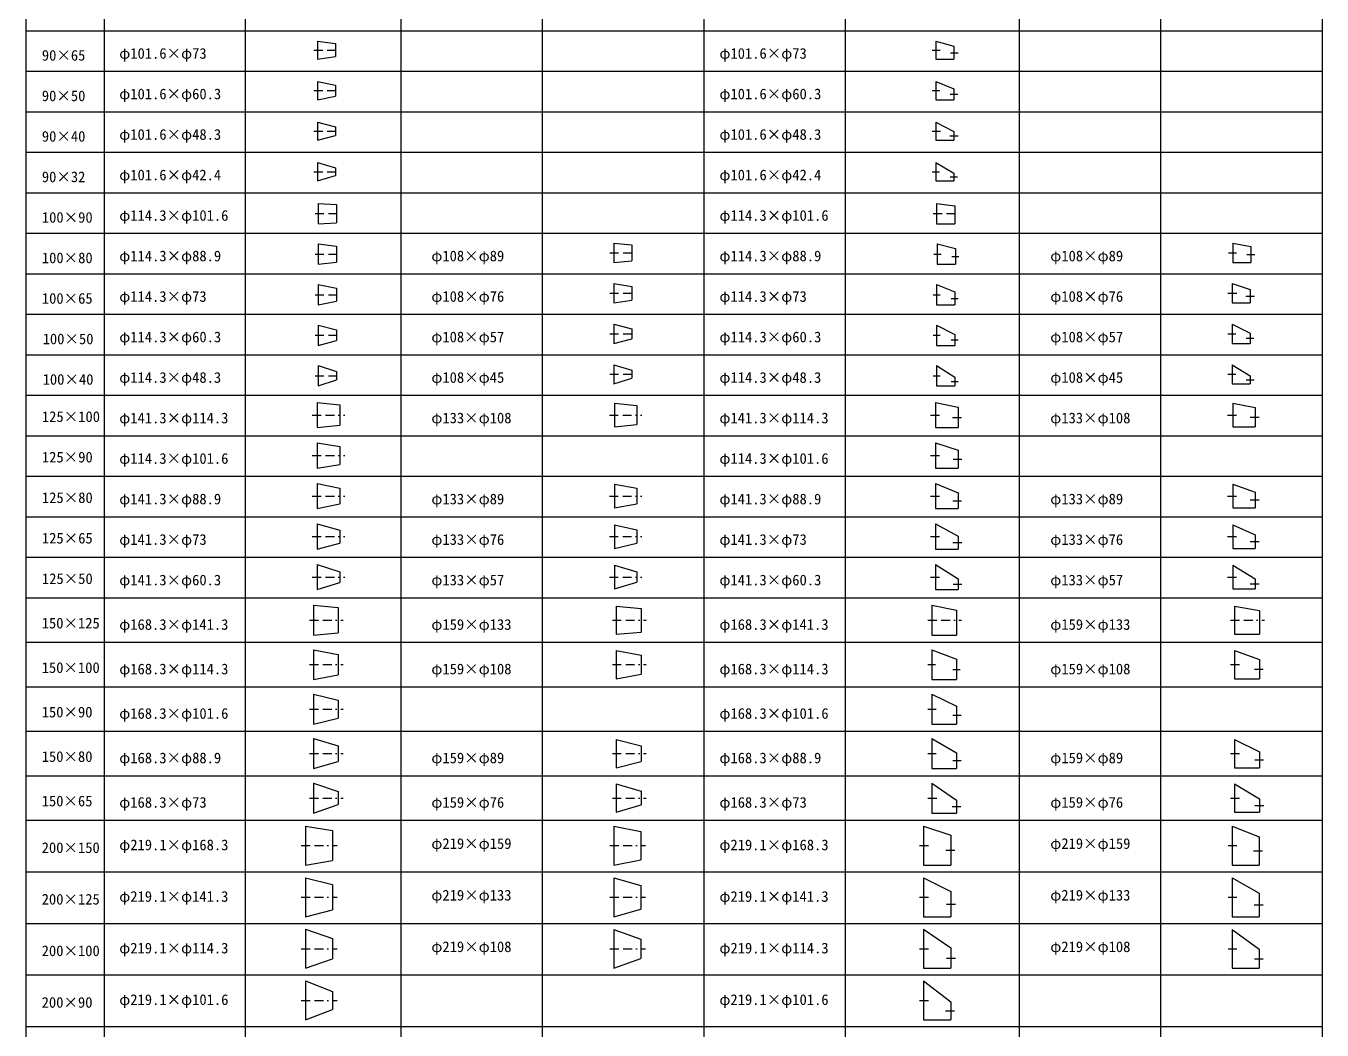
# Model space of a CAD drawing. Header units: inches. Extents: x -2812 to 39570, y -19532 to 26612.
# Drawn here: x 6964 to 14253, y 15314 to 20959 of the extents above; entities that cross this region are included whole.
import ezdxf

# ---------------------------------------------------------------- set-up
doc = ezdxf.new("R2010")
doc.units = ezdxf.units.IN
doc.header["$MEASUREMENT"] = 0
doc.linetypes.add('BORDER2', pattern=[0.875, 0.25, -0.125, 0.25, -0.125, 0, -0.125])
doc.layers.add('图层2', color=3, linetype='BORDER2')

msp = doc.modelspace()

# ---------------------------------------------------------------- linework, layer by layer
at = {"ltscale": 30}
for p, q in [((6964, 26299.5), (6964, -7461.7)), ((7404.1, 26299.5), (7404.1, -7466.3)), ((10775.9, 26299.5), (10775.9, -7466.3)), ((14252.7, 26299.5), (14252.7, -7466.3)), ((9072.9, 26031.2), (9072.9, -7466.3)), ((12549.7, 26031.2), (12549.7, -7466.3)), ((8197, 25750.1), (8197, -7466.3)), ((9867.9, 25750.1), (9867.9, -7466.3)), ((11570.9, 25750.1), (11570.9, -7466.3)), ((13344.7, 25750.1), (13344.7, -7466.3)), ((6964, 20931.7), (14252.7, 20931.7)), ((8436.1, 20931.7), (12362.7, 20931.7)), ((8603.6, 20873.3), (8705.6, 20859)), ((8603.6, 20873.3), (8603.6, 20771.7)), ((8705.6, 20859), (8705.6, 20786)), ((12080.4, 20873.3), (12080.4, 20771.7)), ((12080.4, 20873.3), (12182.4, 20844.7)), ((8603.6, 20771.7), (8705.6, 20786)), ((12182.4, 20844.7), (12182.4, 20771.7)), ((6964, 20704), (14252.7, 20704)), ((12080.4, 20771.7), (12182.4, 20771.7)), ((8603.6, 20645.6), (8603.6, 20544)), ((8603.6, 20645.6), (8705.6, 20624.9)), ((12080.4, 20645.6), (12182.4, 20604.3)), ((12080.4, 20645.6), (12080.4, 20544)), ((8603.6, 20544), (8705.6, 20564.6)), ((8705.6, 20624.9), (8705.6, 20564.6)), ((12182.4, 20604.3), (12182.4, 20544)), ((12080.4, 20544), (12182.4, 20544)), ((6964, 20476.2), (14252.7, 20476.2)), ((8436.1, 20476.2), (12362.7, 20476.2)), ((8603.6, 20417.9), (8705.6, 20391.2)), ((8603.6, 20417.9), (8603.6, 20316.3)), ((12080.4, 20417.9), (12080.4, 20316.3)), ((12080.4, 20417.9), (12182.4, 20364.6)), ((8603.6, 20316.3), (8705.6, 20342.9)), ((8705.6, 20391.2), (8705.6, 20342.9)), ((12182.4, 20364.6), (12182.4, 20316.3)), ((12080.4, 20316.3), (12182.4, 20316.3)), ((6964, 20248.5), (14252.7, 20248.5)), ((8603.6, 20190.1), (8603.6, 20088.5)), ((8603.6, 20190.1), (8705.6, 20160.5)), ((12080.4, 20190.1), (12182.4, 20130.9)), ((12080.4, 20190.1), (12080.4, 20088.5)), ((8603.6, 20088.5), (8705.6, 20118.1)), ((8705.6, 20160.5), (8705.6, 20118.1)), ((12182.4, 20130.9), (12182.4, 20088.5)), ((12080.4, 20088.5), (12182.4, 20088.5)), ((6964, 20020.8), (14252.7, 20020.8)), ((8436.1, 20020.8), (12362.7, 20020.8)), ((8608, 19960.5), (8608, 19846.2)), ((8608, 19960.5), (8710, 19954.2)), ((8710, 19954.2), (8710, 19852.6)), ((12084.7, 19960.5), (12186.7, 19947.8)), ((12084.7, 19960.5), (12084.7, 19846.2)), ((12186.7, 19947.8), (12186.7, 19846.2)), ((8608, 19846.2), (8710, 19852.6)), ((12084.7, 19846.2), (12186.7, 19846.2)), ((6964, 19793.1), (14252.7, 19793.1)), ((8608, 19732.8), (8710, 19720.1)), ((8608, 19732.8), (8608, 19618.5)), ((8710, 19720.1), (8710, 19631.2)), ((10269.5, 19737.5), (10269.5, 19629.5)), ((10269.5, 19737.5), (10371.5, 19728)), ((10371.5, 19728), (10371.5, 19639)), ((12088.4, 19732.8), (12088.4, 19618.5)), ((12088.4, 19732.8), (12190.4, 19707.4)), ((12190.4, 19707.4), (12190.4, 19618.5)), ((13749.9, 19737.5), (13851.9, 19718.3)), ((13749.9, 19737.5), (13749.9, 19629.5)), ((13851.9, 19718.3), (13851.9, 19629.3)), ((8608, 19618.5), (8710, 19631.2)), ((10269.5, 19629.5), (10371.5, 19639)), ((12088.4, 19618.5), (12190.4, 19618.5)), ((13749.9, 19629.5), (13851.9, 19629.5)), ((6964, 19565.4), (14252.7, 19565.4)), ((8436.1, 19565.4), (12362.7, 19565.4)), ((8608, 19505.1), (8608, 19390.8)), ((8608, 19505.1), (8710, 19484.4)), ((8710, 19484.4), (8710, 19411.4)), ((10269.5, 19509.8), (10371.5, 19493.8)), ((10269.5, 19509.8), (10269.5, 19401.8)), ((10371.5, 19493.8), (10371.5, 19417.8)), ((12084.7, 19505.1), (12186.7, 19463.8)), ((12084.7, 19505.1), (12084.7, 19390.8)), ((12186.7, 19463.8), (12186.7, 19390.8)), ((13746.2, 19509.8), (13746.2, 19401.8)), ((13746.2, 19509.8), (13848.2, 19477.8)), ((13848.2, 19477.8), (13848.2, 19401.8)), ((8608, 19390.8), (8710, 19411.4)), ((10269.5, 19401.8), (10371.5, 19417.8)), ((12084.7, 19390.8), (12186.7, 19390.8)), ((13746.2, 19401.8), (13848.2, 19401.8)), ((6964, 19337.7), (14252.7, 19337.7)), ((8608, 19277.4), (8710, 19250.4)), ((8608, 19277.4), (8608, 19163.1)), ((8710, 19250.4), (8710, 19190.1)), ((10269.5, 19282.1), (10269.5, 19174.1)), ((10269.5, 19282.1), (10371.5, 19256.6)), ((10371.5, 19256.6), (10371.5, 19199.6)), ((12084.7, 19277.4), (12084.7, 19163.1)), ((12084.7, 19277.4), (12186.7, 19223.4)), ((13746.2, 19282.1), (13848.2, 19231.1)), ((13746.2, 19282.1), (13746.2, 19174.1)), ((8608, 19163.1), (8710, 19190.1)), ((10269.5, 19174.1), (10371.5, 19199.6)), ((12186.7, 19223.4), (12186.7, 19163.1)), ((13746.2, 19174.1), (13848.2, 19174.1)), ((13848.2, 19231.1), (13848.2, 19174.1)), ((6964, 19110), (14252.7, 19110)), ((8436.1, 19110), (12362.7, 19110)), ((12084.7, 19163.1), (12186.7, 19163.1)), ((8608, 19049.7), (8608, 18935.4)), ((8608, 19049.7), (8710, 19016.7)), ((10269.5, 19054.4), (10371.5, 19022.9)), ((10269.5, 19054.4), (10269.5, 18946.4)), ((12084.7, 19049.7), (12186.7, 18983.7)), ((12084.7, 19049.7), (12084.7, 18935.4)), ((13746.2, 19054.4), (13746.2, 18946.4)), ((13746.2, 19054.4), (13848.2, 18991.4)), ((8608, 18935.4), (8710, 18968.4)), ((8710, 19016.7), (8710, 18968.4)), ((10269.5, 18946.4), (10371.5, 18977.9)), ((10371.5, 19022.9), (10371.5, 18977.9)), ((12186.7, 18983.7), (12186.7, 18935.4)), ((13848.2, 18991.4), (13848.2, 18946.4)), ((6964, 18882.3), (14252.7, 18882.3)), ((12084.7, 18935.4), (12186.7, 18935.4)), ((13746.2, 18946.4), (13848.2, 18946.4)), ((8602.2, 18842), (8602.2, 18700.7)), ((8602.2, 18842), (8729.2, 18828.5)), ((8729.2, 18828.5), (8729.2, 18714.2)), ((10273.2, 18837.8), (10273.2, 18704.8)), ((10273.2, 18837.8), (10400.2, 18825.3)), ((10400.2, 18825.3), (10400.2, 18717.3)), ((12079, 18842), (12206, 18815)), ((12079, 18842), (12079, 18700.7)), ((12206, 18815), (12206, 18700.7)), ((13749.9, 18837.8), (13876.9, 18812.8)), ((13749.9, 18837.8), (13749.9, 18704.8)), ((13876.9, 18812.8), (13876.9, 18704.8)), ((8602.2, 18700.7), (8729.2, 18714.2)), ((10273.2, 18704.8), (10400.2, 18717.3)), ((12079, 18700.7), (12206, 18700.7)), ((13749.9, 18704.8), (13876.9, 18704.8)), ((6964, 18654.6), (14252.7, 18654.6)), ((8436.1, 18654.6), (12362.7, 18654.6)), ((8602.2, 18614.3), (8729.2, 18594.4)), ((8602.2, 18614.3), (8602.2, 18473)), ((8729.2, 18594.4), (8729.2, 18492.8)), ((12079, 18614.3), (12079, 18473)), ((12079, 18614.3), (12206, 18574.6)), ((12206, 18574.6), (12206, 18473)), ((8602.2, 18473), (8729.2, 18492.8)), ((12079, 18473), (12206, 18473)), ((6964, 18426.9), (14252.7, 18426.9)), ((8602.2, 18386.5), (8729.2, 18360.3)), ((8602.2, 18386.5), (8602.2, 18245.2)), ((10273.2, 18382.4), (10400.2, 18360.4)), ((10273.2, 18382.4), (10273.2, 18249.4)), ((12079, 18386.5), (12079, 18245.2)), ((12079, 18386.5), (12206, 18334.1)), ((13749.9, 18382.4), (13749.9, 18249.4)), ((13749.9, 18382.4), (13876.9, 18338.4)), ((8729.2, 18360.3), (8729.2, 18271.4)), ((10400.2, 18360.4), (10400.2, 18271.4)), ((12206, 18334.1), (12206, 18245.2)), ((13876.9, 18338.4), (13876.9, 18249.4)), ((8602.2, 18245.2), (8729.2, 18271.4)), ((10273.2, 18249.4), (10400.2, 18271.4)), ((12079, 18245.2), (12206, 18245.2)), ((13749.9, 18249.4), (13876.9, 18249.4)), ((6964, 18199.2), (14252.7, 18199.2)), ((8436.1, 18199.2), (12362.7, 18199.2)), ((8602.2, 18158.8), (8602.2, 18017.5)), ((8602.2, 18158.8), (8729.2, 18124.7)), ((10273.2, 18154.7), (10273.2, 18021.7)), ((10273.2, 18154.7), (10400.2, 18126.2)), ((12079, 18158.8), (12206, 18090.5)), ((12079, 18158.8), (12079, 18017.5)), ((13749.9, 18154.7), (13876.9, 18097.7)), ((13749.9, 18154.7), (13749.9, 18021.7)), ((8729.2, 18124.7), (8729.2, 18051.7)), ((10400.2, 18126.2), (10400.2, 18050.2)), ((12206, 18090.5), (12206, 18017.5)), ((13876.9, 18097.7), (13876.9, 18021.7)), ((8602.2, 18017.5), (8729.2, 18051.7)), ((10273.2, 18021.7), (10400.2, 18050.2)), ((12079, 18017.5), (12206, 18017.5)), ((13749.9, 18021.7), (13876.9, 18021.7)), ((6964, 17971.4), (14252.7, 17971.4)), ((8602.2, 17931.1), (8729.2, 17890.6)), ((8602.2, 17931.1), (8602.2, 17789.8)), ((12079, 17931.1), (12079, 17789.8)), ((12079, 17931.1), (12206, 17850.1)), ((8729.2, 17890.6), (8729.2, 17830.3)), ((10273.2, 17927), (10400.2, 17889)), ((10273.2, 17927), (10273.2, 17794)), ((10400.2, 17889), (10400.2, 17832)), ((13749.9, 17927), (13749.9, 17794)), ((13749.9, 17927), (13876.9, 17851)), ((8602.2, 17789.8), (8729.2, 17830.3)), ((10273.2, 17794), (10400.2, 17832)), ((12079, 17789.8), (12206, 17789.8)), ((12206, 17850.1), (12206, 17789.8)), ((13749.9, 17794), (13876.9, 17794)), ((13876.9, 17851), (13876.9, 17794)), ((6964, 17743.7), (14252.7, 17743.7)), ((8436.1, 17743.7), (12362.7, 17743.7)), ((8580.6, 17702.2), (8580.6, 17533.9)), ((8580.6, 17702.2), (8720.6, 17688.7)), ((8720.6, 17688.7), (8720.6, 17547.4)), ((10283.6, 17697.6), (10283.6, 17538.6)), ((10283.6, 17697.6), (10423.6, 17684.6)), ((10423.6, 17684.6), (10423.6, 17551.6)), ((12057.4, 17702.2), (12197.4, 17675.2)), ((12057.4, 17702.2), (12057.4, 17533.9)), ((12197.4, 17675.2), (12197.4, 17533.9)), ((13760.4, 17697.6), (13900.4, 17671.6)), ((13760.4, 17697.6), (13760.4, 17538.6)), ((13900.4, 17671.6), (13900.4, 17538.6)), ((6964, 17493.7), (14252.7, 17493.7)), ((8580.6, 17533.9), (8720.6, 17547.4)), ((10283.6, 17538.6), (10423.6, 17551.6)), ((12057.4, 17533.9), (12197.4, 17533.9)), ((13760.4, 17538.6), (13900.4, 17538.6)), ((8580.6, 17452.2), (8720.6, 17425.2)), ((8580.6, 17452.2), (8580.6, 17283.9)), ((8720.6, 17425.2), (8720.6, 17310.9)), ((10283.6, 17447.6), (10423.6, 17422.1)), ((10283.6, 17447.6), (10283.6, 17288.6)), ((10423.6, 17422.1), (10423.6, 17314.1)), ((12057.4, 17452.2), (12057.4, 17283.9)), ((12057.4, 17452.2), (12197.4, 17398.2)), ((13760.4, 17447.6), (13760.4, 17288.6)), ((13760.4, 17447.6), (13900.4, 17396.6)), ((12197.4, 17398.2), (12197.4, 17283.9)), ((13900.4, 17396.6), (13900.4, 17288.6)), ((8580.6, 17283.9), (8720.6, 17310.9)), ((10283.6, 17288.6), (10423.6, 17314.1)), ((12057.4, 17283.9), (12197.4, 17283.9)), ((13760.4, 17288.6), (13900.4, 17288.6)), ((6964, 17243.7), (14252.7, 17243.7)), ((8436.1, 17243.7), (12362.7, 17243.7)), ((8580.6, 17202.2), (8580.6, 17033.9)), ((8580.6, 17202.2), (8720.6, 17168.9)), ((12057.4, 17202.2), (12197.4, 17135.5)), ((12057.4, 17202.2), (12057.4, 17033.9)), ((8720.6, 17168.9), (8720.6, 17067.3)), ((12197.4, 17135.5), (12197.4, 17033.9)), ((8580.6, 17033.9), (8720.6, 17067.3)), ((6964, 16993.7), (14252.7, 16993.7)), ((12057.4, 17033.9), (12197.4, 17033.9)), ((8580.6, 16952.2), (8580.6, 16783.9)), ((8580.6, 16952.2), (8720.6, 16912.5)), ((8720.6, 16912.5), (8720.6, 16823.6)), ((10283.6, 16947.6), (10283.6, 16788.6)), ((10283.6, 16947.6), (10423.6, 16912.6)), ((10423.6, 16912.6), (10423.6, 16823.6)), ((12057.4, 16952.2), (12197.4, 16872.8)), ((12057.4, 16952.2), (12057.4, 16783.9)), ((13760.4, 16947.6), (13900.4, 16877.6)), ((13760.4, 16947.6), (13760.4, 16788.6)), ((12197.4, 16872.8), (12197.4, 16783.9)), ((13900.4, 16877.6), (13900.4, 16788.6)), ((8580.6, 16783.9), (8720.6, 16823.6)), ((10283.6, 16788.6), (10423.6, 16823.6)), ((12057.4, 16783.9), (12197.4, 16783.9)), ((13760.4, 16788.6), (13900.4, 16788.6)), ((6964, 16743.7), (14252.7, 16743.7)), ((8436.1, 16743.7), (12362.7, 16743.7)), ((8580.6, 16702.2), (8720.6, 16654.6)), ((8580.6, 16702.2), (8580.6, 16533.9)), ((10283.6, 16697.6), (10423.6, 16656.1)), ((10283.6, 16697.6), (10283.6, 16538.6)), ((12057.4, 16702.2), (12057.4, 16533.9)), ((12057.4, 16702.2), (12197.4, 16606.9)), ((13760.4, 16697.6), (13760.4, 16538.6)), ((13760.4, 16697.6), (13900.4, 16614.6)), ((8720.6, 16654.6), (8720.6, 16581.6)), ((10423.6, 16656.1), (10423.6, 16580.1)), ((8580.6, 16533.9), (8720.6, 16581.6)), ((10283.6, 16538.6), (10423.6, 16580.1)), ((12197.4, 16606.9), (12197.4, 16533.9)), ((13900.4, 16614.6), (13900.4, 16538.6)), ((6964, 16493.7), (14252.7, 16493.7)), ((12057.4, 16533.9), (12197.4, 16533.9)), ((13760.4, 16538.6), (13900.4, 16538.6)), ((8535.4, 16460.3), (8535.4, 16241.2)), ((8535.4, 16460.3), (8687.4, 16434.9)), ((8687.4, 16434.9), (8687.4, 16266.6)), ((10270, 16460.2), (10270, 16241.2)), ((10270, 16460.2), (10422, 16430.2)), ((10422, 16430.2), (10422, 16271.2)), ((12012.2, 16460.3), (12164.2, 16409.5)), ((12012.2, 16460.3), (12012.2, 16241.2)), ((12164.2, 16409.5), (12164.2, 16241.2)), ((13746.7, 16460.2), (13898.7, 16400.2)), ((13746.7, 16460.2), (13746.7, 16241.2)), ((13898.7, 16400.2), (13898.7, 16241.2)), ((8535.4, 16241.2), (8687.4, 16266.6)), ((10270, 16241.2), (10422, 16271.2)), ((6964, 16203.7), (14252.7, 16203.7)), ((12012.2, 16241.2), (12164.2, 16241.2)), ((13746.7, 16241.2), (13898.7, 16241.2)), ((8535.4, 16170.3), (8687.4, 16131.4)), ((8535.4, 16170.3), (8535.4, 15951.2)), ((8687.4, 16131.4), (8687.4, 15990.1)), ((10270, 16170.2), (10422, 16127.2)), ((10270, 16170.2), (10270, 15951.2)), ((10422, 16127.2), (10422, 15994.2)), ((12012.2, 16170.3), (12012.2, 15951.2)), ((12012.2, 16170.3), (12164.2, 16092.5)), ((13746.7, 16170.2), (13746.7, 15951.2)), ((13746.7, 16170.2), (13898.7, 16084.2)), ((12164.2, 16092.5), (12164.2, 15951.2)), ((13898.7, 16084.2), (13898.7, 15951.2)), ((8535.4, 15951.2), (8687.4, 15990.1)), ((10270, 15951.2), (10422, 15994.2)), ((6964, 15913.7), (14252.7, 15913.7)), ((12012.2, 15951.2), (12164.2, 15951.2)), ((13746.7, 15951.2), (13898.7, 15951.2)), ((8535.4, 15880.3), (8687.4, 15827.9)), ((8535.4, 15880.3), (8535.4, 15661.2)), ((8687.4, 15827.9), (8687.4, 15713.6)), ((10270, 15880.2), (10422, 15824.7)), ((10270, 15880.2), (10270, 15661.2)), ((10422, 15824.7), (10422, 15716.7)), ((12012.2, 15880.3), (12012.2, 15661.2)), ((12012.2, 15880.3), (12164.2, 15775.5)), ((13746.7, 15880.2), (13746.7, 15661.2)), ((13746.7, 15880.2), (13898.7, 15769.2)), ((12164.2, 15775.5), (12164.2, 15661.2)), ((13898.7, 15769.2), (13898.7, 15661.2)), ((8535.4, 15661.2), (8687.4, 15713.6)), ((10270, 15661.2), (10422, 15716.7)), ((6964, 15623.7), (14252.7, 15623.7)), ((12012.2, 15661.2), (12164.2, 15661.2)), ((13746.7, 15661.2), (13898.7, 15661.2)), ((8535.4, 15590.3), (8687.4, 15531.5)), ((8535.4, 15590.3), (8535.4, 15371.2)), ((8687.4, 15531.5), (8687.4, 15429.9)), ((12012.2, 15590.3), (12012.2, 15371.2)), ((12012.2, 15590.3), (12164.2, 15472.8)), ((12164.2, 15472.8), (12164.2, 15371.2)), ((8535.4, 15371.2), (8687.4, 15429.9)), ((6964, 15333.7), (14252.7, 15333.7)), ((12012.2, 15371.2), (12164.2, 15371.2))]:
    msp.add_line(p, q, dxfattribs=at)
at = {"layer": '图层2', "linetype": 'BORDER2', "ltscale": 200}
for p, q in [((8583.7, 20822.5), (8728.6, 20822.5)), ((12060.5, 20822.5), (12104.8, 20822.5)), ((12162.5, 20808.2), (12206.8, 20808.2)), ((8583.7, 20594.8), (8728.6, 20594.8)), ((12060.5, 20594.8), (12103.6, 20594.8)), ((12160.8, 20574.1), (12204, 20574.1)), ((8583.7, 20367.1), (8728.6, 20367.1)), ((12060.5, 20367.1), (12106.7, 20367.1)), ((12159.3, 20340.4), (12205.5, 20340.4)), ((8583.7, 20139.3), (8728.6, 20139.3)), ((12060.5, 20139.3), (12101.1, 20139.3)), ((12162.1, 20109.7), (12202.7, 20109.7)), ((8589.9, 19903.4), (8736.3, 19903.4)), ((12066.6, 19903.4), (12213, 19903.4)), ((10246.8, 19683.5), (10399.7, 19683.5)), ((13727.3, 19683.5), (13772.2, 19683.5)), ((8589.9, 19675.7), (8736.3, 19675.7)), ((12070.3, 19675.7), (12110.8, 19675.7)), ((12170.2, 19663), (12210.7, 19663)), ((13829.3, 19673.8), (13874.2, 19673.8)), ((8589.9, 19447.9), (8736.3, 19447.9)), ((10246.8, 19455.8), (10399.7, 19455.8)), ((12066.6, 19447.9), (12105.8, 19447.9)), ((12167.1, 19427.3), (12206.3, 19427.3)), ((13723.6, 19455.8), (13773.1, 19455.8)), ((13823.5, 19439.8), (13873, 19439.8)), ((8589.9, 19220.2), (8736.3, 19220.2)), ((10246.8, 19228.1), (10399.7, 19228.1)), ((12066.6, 19220.2), (12105.8, 19220.2)), ((12167.1, 19193.2), (12206.3, 19193.2)), ((13723.6, 19228.1), (13767.5, 19228.1)), ((13825.6, 19202.6), (13869.5, 19202.6)), ((8589.9, 18992.5), (8736.3, 18992.5)), ((10246.8, 19000.4), (10399.7, 19000.4)), ((12066.6, 18992.5), (12104.8, 18992.5)), ((12167.6, 18959.5), (12205.8, 18959.5)), ((13723.6, 19000.4), (13768.6, 19000.4)), ((13825.6, 18968.9), (13870.6, 18968.9)), ((8573.8, 18771.3), (8757.3, 18771.3)), ((10244.7, 18771.3), (10428.3, 18771.3)), ((12050.5, 18771.3), (12113.6, 18771.3)), ((12174.4, 18757.8), (12237.5, 18757.8)), ((13721.5, 18771.3), (13779.4, 18771.3)), ((13848.5, 18758.8), (13906.4, 18758.8)), ((8573.8, 18543.6), (8757.3, 18543.6)), ((12050.5, 18543.6), (12103.2, 18543.6)), ((12177.5, 18523.8), (12230.2, 18523.8)), ((8573.8, 18315.9), (8757.3, 18315.9)), ((10244.7, 18315.9), (10428.3, 18315.9)), ((12050.5, 18315.9), (12111.2, 18315.9)), ((13721.5, 18315.9), (13773.9, 18315.9)), ((12175.7, 18289.7), (12236.3, 18289.7)), ((13848.5, 18293.9), (13900.9, 18293.9)), ((8573.8, 18088.2), (8757.3, 18088.2)), ((10244.7, 18088.2), (10428.3, 18088.2)), ((12050.5, 18088.2), (12108.3, 18088.2)), ((13721.5, 18088.2), (13774.9, 18088.2)), ((12177.1, 18054), (12234.8, 18054)), ((13848.5, 18059.7), (13901.9, 18059.7)), ((8573.8, 17860.5), (8757.3, 17860.5)), ((10244.7, 17860.5), (10428.3, 17860.5)), ((12050.5, 17860.5), (12104, 17860.5)), ((13721.5, 17860.5), (13779.2, 17860.5)), ((12177.5, 17820), (12231, 17820)), ((13848.1, 17822.5), (13905.8, 17822.5)), ((8558.8, 17618.1), (8748.5, 17618.1)), ((10261.8, 17618.1), (10451.5, 17618.1)), ((12035.5, 17618.1), (12225.3, 17618.1)), ((13738.5, 17618.1), (13928.3, 17618.1)), ((8558.8, 17368.1), (8748.5, 17368.1)), ((10261.8, 17368.1), (10451.5, 17368.1)), ((12035.5, 17368.1), (12078.2, 17368.1)), ((13738.5, 17368.1), (13794.6, 17368.1)), ((12175.5, 17341.1), (12218.2, 17341.1)), ((13872.3, 17342.6), (13928.4, 17342.6)), ((8558.8, 17118.1), (8748.5, 17118.1)), ((12035.5, 17118.1), (12082.3, 17118.1)), ((12175.5, 17084.7), (12222.3, 17084.7)), ((8558.8, 16868.1), (8748.5, 16868.1)), ((10261.8, 16868.1), (10451.5, 16868.1)), ((12035.5, 16868.1), (12083, 16868.1)), ((13738.5, 16868.1), (13791.9, 16868.1)), ((12175.5, 16828.4), (12223, 16828.4)), ((13873.7, 16833.1), (13927, 16833.1)), ((8558.8, 16618.1), (8748.5, 16618.1)), ((10261.8, 16618.1), (10451.5, 16618.1)), ((12035.5, 16618.1), (12086.5, 16618.1)), ((12171.9, 16570.4), (12222.8, 16570.4)), ((13738.5, 16618.1), (13788.4, 16618.1)), ((13875.4, 16576.6), (13925.3, 16576.6)), ((8512.6, 16350.7), (8713.4, 16350.7)), ((10247.2, 16350.7), (10448, 16350.7)), ((11989.4, 16350.7), (12042.2, 16350.7)), ((13724, 16350.7), (13786.4, 16350.7)), ((12137.8, 16325.3), (12190.6, 16325.3)), ((13867.6, 16320.7), (13929.9, 16320.7)), ((8512.6, 16060.7), (8713.4, 16060.7)), ((10247.2, 16060.7), (10448, 16060.7)), ((11989.4, 16060.7), (12049.3, 16060.7)), ((13724, 16060.7), (13779, 16060.7)), ((12141.4, 16021.8), (12201.3, 16021.8)), ((13871.2, 16017.7), (13926.3, 16017.7)), ((8512.6, 15770.7), (8713.4, 15770.7)), ((10247.2, 15770.7), (10448, 15770.7)), ((11989.4, 15770.7), (12046.8, 15770.7)), ((13724, 15770.7), (13777.9, 15770.7)), ((12141.4, 15718.3), (12198.8, 15718.3)), ((13871.8, 15715.2), (13925.7, 15715.2)), ((8512.6, 15480.7), (8713.4, 15480.7)), ((11989.4, 15480.7), (12046.9, 15480.7)), ((12135.5, 15422), (12192.9, 15422))]:
    msp.add_line(p, q, dxfattribs=at)

# ---------------------------------------------------------------- texts
at = {"ltscale": 30, "char_height": 60, "width": 329.139, "attachment_point": 1}
for s, insert in [('{\\f@SimSun|b0|i0|c134|p2;90×65}', (7053.5, 20823.4)), ('{\\f@SimSun|b0|i0|c134|p2;90×50}', (7053.5, 20595.7)), ('{\\f@SimSun|b0|i0|c134|p2;90×40}', (7053.5, 20368)), ('{\\f@SimSun|b0|i0|c134|p2;90×32}', (7053.5, 20140.3)), ('{\\f@SimSun|b0|i0|c134|p2;100×90}', (7053.5, 19912.6)), ('{\\f@SimSun|b0|i0|c134|p2;100×80}', (7053.5, 19684.8)), ('{\\f@SimSun|b0|i0|c134|p2;100×65}', (7053.5, 19457.1)), ('{\\f@SimSun|b0|i0|c134|p2;100×50}', (7058.1, 19229.4)), ('{\\f@SimSun|b0|i0|c134|p2;100×40}', (7058.1, 19001.7)), ('{\\f@SimSun|b0|i0|c134|p2;125×100}', (7053.9, 18792.4)), ('{\\f@SimSun|b0|i0|c134|p2;125×90}', (7053.9, 18564.7)), ('{\\f@SimSun|b0|i0|c134|p2;125×80}', (7053.9, 18336.9)), ('{\\f@SimSun|b0|i0|c134|p2;125×65}', (7053.9, 18109.2)), ('{\\f@SimSun|b0|i0|c134|p2;125×50}', (7053.9, 17881.5)), ('{\\f@SimSun|b0|i0|c134|p2;150×125}', (7052.6, 17631.5)), ('{\\f@SimSun|b0|i0|c134|p2;150×100}', (7052.6, 17381.5)), ('{\\f@SimSun|b0|i0|c134|p2;150×90}', (7052.6, 17131.5)), ('{\\f@SimSun|b0|i0|c134|p2;150×80}', (7052.6, 16881.5)), ('{\\f@SimSun|b0|i0|c134|p2;150×65}', (7052.6, 16631.5)), ('{\\f@SimSun|b0|i0|c134|p2;200×150}', (7052.6, 16369.5)), ('{\\f@SimSun|b0|i0|c134|p2;200×125}', (7052.6, 16079.5)), ('{\\f@SimSun|b0|i0|c134|p2;200×100}', (7052.6, 15789.5)), ('{\\f@SimSun|b0|i0|c134|p2;200×90}', (7052.6, 15499.5))]:
    msp.add_mtext(s, dxfattribs=dict(at, insert=insert))
at = {"char_height": 60, "width": 663.146, "attachment_point": 1}
for s, insert in [('{\\fSimSun|b0|i0|c134|p54;φ101.6×\\fSimSun|b0|i0|c134|p6;φ73}', (7488.8, 20834.2)), ('{\\fSimSun|b0|i0|c134|p54;φ101.6×\\fSimSun|b0|i0|c134|p6;φ73}', (10863.7, 20834.2)), ('{\\fSimSun|b0|i0|c134|p54;φ101.6×\\fSimSun|b0|i0|c134|p6;φ60.3}', (7488.8, 20606.4)), ('{\\fSimSun|b0|i0|c134|p54;φ101.6×\\fSimSun|b0|i0|c134|p6;φ60.3}', (10863.7, 20606.4)), ('{\\fSimSun|b0|i0|c134|p54;φ101.6×\\fSimSun|b0|i0|c134|p6;φ48.3}', (7488.8, 20378.7)), ('{\\fSimSun|b0|i0|c134|p54;φ101.6×\\fSimSun|b0|i0|c134|p6;φ48.3}', (10863.7, 20378.7)), ('{\\fSimSun|b0|i0|c134|p54;φ101.6×\\fSimSun|b0|i0|c134|p6;φ42.4}', (7488.8, 20151)), ('{\\fSimSun|b0|i0|c134|p54;φ101.6×\\fSimSun|b0|i0|c134|p6;φ42.4}', (10863.7, 20151)), ('{\\fSimSun|b0|i0|c134|p54;φ114.3×\\fSimSun|b0|i0|c134|p6;φ101.6}', (7488.8, 19923.3)), ('{\\fSimSun|b0|i0|c134|p54;φ114.3×\\fSimSun|b0|i0|c134|p6;φ101.6}', (10863.7, 19923.3)), ('{\\fSimSun|b0|i0|c134|p54;φ114.3×\\fSimSun|b0|i0|c134|p6;φ88.9}', (7488.8, 19695.6)), ('{\\fSimSun|b0|i0|c134|p54;φ108×\\fSimSun|b0|i0|c134|p6;φ89}', (9243.9, 19695.6)), ('{\\fSimSun|b0|i0|c134|p54;φ114.3×\\fSimSun|b0|i0|c134|p6;φ88.9}', (10863.7, 19695.6)), ('{\\fSimSun|b0|i0|c134|p54;φ108×\\fSimSun|b0|i0|c134|p6;φ89}', (12724.3, 19695.6)), ('{\\fSimSun|b0|i0|c134|p54;φ114.3×\\fSimSun|b0|i0|c134|p6;φ73}', (7488.8, 19467.9)), ('{\\fSimSun|b0|i0|c134|p54;φ108×\\fSimSun|b0|i0|c134|p6;φ76}', (9243.9, 19467.9)), ('{\\fSimSun|b0|i0|c134|p54;φ114.3×\\fSimSun|b0|i0|c134|p6;φ73}', (10863.7, 19467.9)), ('{\\fSimSun|b0|i0|c134|p54;φ108×\\fSimSun|b0|i0|c134|p6;φ76}', (12724.3, 19467.9)), ('{\\fSimSun|b0|i0|c134|p54;φ114.3×\\fSimSun|b0|i0|c134|p6;φ60.3}', (7488.8, 19240.2)), ('{\\fSimSun|b0|i0|c134|p54;φ108×\\fSimSun|b0|i0|c134|p6;φ57}', (9243.9, 19240.2)), ('{\\fSimSun|b0|i0|c134|p54;φ114.3×\\fSimSun|b0|i0|c134|p6;φ60.3}', (10863.7, 19240.2)), ('{\\fSimSun|b0|i0|c134|p54;φ108×\\fSimSun|b0|i0|c134|p6;φ57}', (12724.3, 19240.2)), ('{\\fSimSun|b0|i0|c134|p54;φ114.3×\\fSimSun|b0|i0|c134|p6;φ48.3}', (7488.8, 19012.5)), ('{\\fSimSun|b0|i0|c134|p54;φ108×\\fSimSun|b0|i0|c134|p6;φ45}', (9243.9, 19012.5)), ('{\\fSimSun|b0|i0|c134|p54;φ114.3×\\fSimSun|b0|i0|c134|p6;φ48.3}', (10863.7, 19012.5)), ('{\\fSimSun|b0|i0|c134|p54;φ108×\\fSimSun|b0|i0|c134|p6;φ45}', (12724.3, 19012.5)), ('{\\fSimSun|b0|i0|c134|p54;φ141.3×\\fSimSun|b0|i0|c134|p6;φ114.3}', (7488.8, 18784.8)), ('{\\fSimSun|b0|i0|c134|p54;φ133×\\fSimSun|b0|i0|c134|p6;φ108}', (9243.9, 18784.8)), ('{\\fSimSun|b0|i0|c134|p54;φ141.3×\\fSimSun|b0|i0|c134|p6;φ114.3}', (10863.7, 18784.8)), ('{\\fSimSun|b0|i0|c134|p54;φ133×\\fSimSun|b0|i0|c134|p6;φ108}', (12724.3, 18784.8)), ('{\\fSimSun|b0|i0|c134|p54;φ114.3×\\fSimSun|b0|i0|c134|p6;φ101.6}', (7488.8, 18557.1)), ('{\\fSimSun|b0|i0|c134|p54;φ114.3×\\fSimSun|b0|i0|c134|p6;φ101.6}', (10863.7, 18557.1)), ('{\\fSimSun|b0|i0|c134|p54;φ141.3×\\fSimSun|b0|i0|c134|p6;φ88.9}', (7488.8, 18329.3)), ('{\\fSimSun|b0|i0|c134|p54;φ133×\\fSimSun|b0|i0|c134|p6;φ89}', (9243.9, 18329.3)), ('{\\fSimSun|b0|i0|c134|p54;φ141.3×\\fSimSun|b0|i0|c134|p6;φ88.9}', (10863.7, 18329.3)), ('{\\fSimSun|b0|i0|c134|p54;φ133×\\fSimSun|b0|i0|c134|p6;φ89}', (12724.3, 18329.3)), ('{\\fSimSun|b0|i0|c134|p54;φ141.3×\\fSimSun|b0|i0|c134|p6;φ73}', (7488.8, 18101.6)), ('{\\fSimSun|b0|i0|c134|p54;φ133×\\fSimSun|b0|i0|c134|p6;φ76}', (9243.9, 18101.6)), ('{\\fSimSun|b0|i0|c134|p54;φ141.3×\\fSimSun|b0|i0|c134|p6;φ73}', (10863.7, 18101.6)), ('{\\fSimSun|b0|i0|c134|p54;φ133×\\fSimSun|b0|i0|c134|p6;φ76}', (12724.3, 18101.6)), ('{\\fSimSun|b0|i0|c134|p54;φ141.3×\\fSimSun|b0|i0|c134|p6;φ60.3}', (7488.8, 17873.9)), ('{\\fSimSun|b0|i0|c134|p54;φ133×\\fSimSun|b0|i0|c134|p6;φ57}', (9243.9, 17873.9)), ('{\\fSimSun|b0|i0|c134|p54;φ141.3×\\fSimSun|b0|i0|c134|p6;φ60.3}', (10863.7, 17873.9)), ('{\\fSimSun|b0|i0|c134|p54;φ133×\\fSimSun|b0|i0|c134|p6;φ57}', (12724.3, 17873.9)), ('{\\fSimSun|b0|i0|c134|p54;φ168.3×\\fSimSun|b0|i0|c134|p6;φ141.3}', (7488.8, 17623.9)), ('{\\fSimSun|b0|i0|c134|p54;φ159×\\fSimSun|b0|i0|c134|p6;φ133}', (9243.9, 17623.9)), ('{\\fSimSun|b0|i0|c134|p54;φ168.3×\\fSimSun|b0|i0|c134|p6;φ141.3}', (10863.7, 17623.9)), ('{\\fSimSun|b0|i0|c134|p54;φ159×\\fSimSun|b0|i0|c134|p6;φ133}', (12724.3, 17623.9)), ('{\\fSimSun|b0|i0|c134|p54;φ168.3×\\fSimSun|b0|i0|c134|p6;φ114.3}', (7488.8, 17373.9)), ('{\\fSimSun|b0|i0|c134|p54;φ159×\\fSimSun|b0|i0|c134|p6;φ108}', (9243.9, 17373.9)), ('{\\fSimSun|b0|i0|c134|p54;φ168.3×\\fSimSun|b0|i0|c134|p6;φ114.3}', (10863.7, 17373.9)), ('{\\fSimSun|b0|i0|c134|p54;φ159×\\fSimSun|b0|i0|c134|p6;φ108}', (12724.3, 17373.9)), ('{\\fSimSun|b0|i0|c134|p54;φ168.3×\\fSimSun|b0|i0|c134|p6;φ101.6}', (7488.8, 17123.9)), ('{\\fSimSun|b0|i0|c134|p54;φ168.3×\\fSimSun|b0|i0|c134|p6;φ101.6}', (10863.7, 17123.9)), ('{\\fSimSun|b0|i0|c134|p54;φ168.3×\\fSimSun|b0|i0|c134|p6;φ88.9}', (7488.8, 16873.9)), ('{\\fSimSun|b0|i0|c134|p54;φ159×\\fSimSun|b0|i0|c134|p6;φ89}', (9243.9, 16873.9)), ('{\\fSimSun|b0|i0|c134|p54;φ168.3×\\fSimSun|b0|i0|c134|p6;φ88.9}', (10863.7, 16873.9)), ('{\\fSimSun|b0|i0|c134|p54;φ159×\\fSimSun|b0|i0|c134|p6;φ89}', (12724.3, 16873.9)), ('{\\fSimSun|b0|i0|c134|p54;φ168.3×\\fSimSun|b0|i0|c134|p6;φ73}', (7488.8, 16623.9)), ('{\\fSimSun|b0|i0|c134|p54;φ159×\\fSimSun|b0|i0|c134|p6;φ76}', (9243.9, 16623.9)), ('{\\fSimSun|b0|i0|c134|p54;φ168.3×\\fSimSun|b0|i0|c134|p6;φ73}', (10863.7, 16623.9)), ('{\\fSimSun|b0|i0|c134|p54;φ159×\\fSimSun|b0|i0|c134|p6;φ76}', (12724.3, 16623.9)), ('{\\fSimSun|b0|i0|c134|p54;φ219.1×\\fSimSun|b0|i0|c134|p6;φ168.3}', (7488.8, 16385)), ('{\\fSimSun|b0|i0|c134|p54;φ219×\\fSimSun|b0|i0|c134|p6;φ159}', (9243.9, 16392.3)), ('{\\fSimSun|b0|i0|c134|p54;φ219.1×\\fSimSun|b0|i0|c134|p6;φ168.3}', (10863.7, 16385)), ('{\\fSimSun|b0|i0|c134|p54;φ219×\\fSimSun|b0|i0|c134|p6;φ159}', (12724.3, 16392.3)), ('{\\fSimSun|b0|i0|c134|p54;φ219.1×\\fSimSun|b0|i0|c134|p6;φ141.3}', (7488.8, 16095)), ('{\\fSimSun|b0|i0|c134|p54;φ219×\\fSimSun|b0|i0|c134|p6;φ133}', (9243.9, 16102.3)), ('{\\fSimSun|b0|i0|c134|p54;φ219.1×\\fSimSun|b0|i0|c134|p6;φ141.3}', (10863.7, 16095)), ('{\\fSimSun|b0|i0|c134|p54;φ219×\\fSimSun|b0|i0|c134|p6;φ133}', (12724.3, 16102.3)), ('{\\fSimSun|b0|i0|c134|p54;φ219.1×\\fSimSun|b0|i0|c134|p6;φ114.3}', (7488.8, 15805)), ('{\\fSimSun|b0|i0|c134|p54;φ219×\\fSimSun|b0|i0|c134|p6;φ108}', (9243.9, 15812.3)), ('{\\fSimSun|b0|i0|c134|p54;φ219.1×\\fSimSun|b0|i0|c134|p6;φ114.3}', (10863.7, 15805)), ('{\\fSimSun|b0|i0|c134|p54;φ219×\\fSimSun|b0|i0|c134|p6;φ108}', (12724.3, 15812.3)), ('{\\fSimSun|b0|i0|c134|p54;φ219.1×\\fSimSun|b0|i0|c134|p6;φ101.6}', (7488.8, 15515)), ('{\\fSimSun|b0|i0|c134|p54;φ219.1×\\fSimSun|b0|i0|c134|p6;φ101.6}', (10863.7, 15515))]:
    msp.add_mtext(s, dxfattribs=dict(at, insert=insert))

doc.saveas('drawing.dxf')
